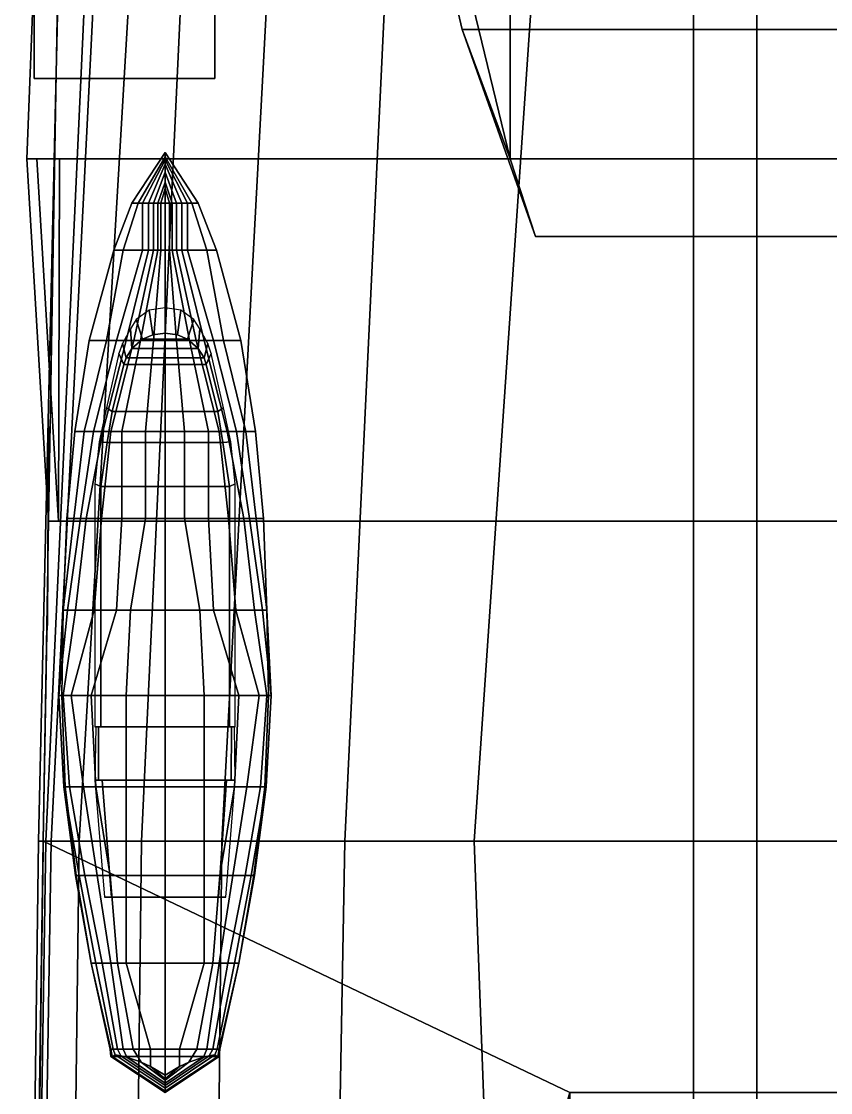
# Model space of a CAD drawing. Header units: millimetres. Extents: x -9 to 9, y -100 to 98.
# Drawn here: x -9.14 to -0.18, y 2.61 to 14.46 of the extents above; entities that cross this region are included whole.
import ezdxf

# ---------------------------------------------------------------- set-up
doc = ezdxf.new("R2010")
doc.units = ezdxf.units.MM
for name, color, linetype in [('boats', 1, 'Continuous'), ('cables', 6, 'Continuous'), ('crane', 4, 'Continuous'), ('railings', 6, 'Continuous'), ('superstructure', 3, 'Continuous')]:
    doc.layers.add(name, color=color, linetype=linetype)

msp = doc.modelspace()

# ---------------------------------------------------------------- linework, layer by layer
for points in [[(-8.8, 20.15, 7.23), (-8.647, 20.15, 4.91), (-8.839, 8.93, 4.91), (-9.08, 12.94, 6.82)], [(-8.61, 20.15, 4.38), (-8.19, 20.15, -1.44), (-8.87, 5.39, -1.44), (-8.95, 5.39, 4.38)], [(-8.647, 20.15, 4.91), (-8.61, 20.15, 4.38), (-8.95, 5.39, 4.38), (-8.9, 5.39, 4.91)], [(-8.19, 20.15, -1.44), (-8.07, 20.15, -2.17), (-8.81, 5.39, -2.17), (-8.87, 5.39, -1.44)], [(-8.07, 20.15, -2.17), (-7.63, 20.15, -3.2), (-8.5, 5.39, -3.2), (-8.81, 5.39, -2.17)], [(-7.63, 20.15, -3.2), (-7.12, 20.15, -3.95), (-7.81, 5.39, -4.23), (-8.5, 5.39, -3.2)], [(-7.12, 20.15, -3.95), (-6.13, 20.15, -4.84), (-6.92, 5.39, -4.95), (-7.81, 5.39, -4.23)], [(-6.13, 20.15, -4.84), (-4.86, 20.15, -5.46), (-5.56, 5.39, -5.46), (-6.92, 5.39, -4.95)], [(-4.86, 20.15, -5.46), (-3.12, 20.15, -5.73), (-4.13, 5.39, -5.73), (-5.56, 5.39, -5.46)], [(-3.12, 20.15, -5.73), (-1.7, 20.15, -5.92), (-1.7, 5.39, -5.96), (-4.13, 5.39, -5.73)], [(0, 5.39, -5.97), (-1.7, 5.39, -5.96), (-1.7, 20.15, -5.92), (0, 20.15, -5.97)], [(-8.73, 8.93, 4.91), (-8.72, 12.94, 4.91), (-8.97, 12.94, 6.82), (-8.73, 8.93, 4.91)], [(-8.95, 5.39, 4.38), (-8.87, 5.39, -1.44), (-9.09, -8.84, -1.44), (-9.14, -8.84, 3.52)], [(-8.9, 5.39, 4.91), (-8.95, 5.39, 4.38), (-9.14, -8.84, 3.52), (-9.11, -8.84, 4.91)], [(-8.87, 5.39, -1.44), (-8.81, 5.39, -2.17), (-9.04, -8.84, -2.17), (-9.09, -8.84, -1.44)], [(-8.81, 5.39, -2.17), (-8.5, 5.39, -3.2), (-8.68, -8.84, -3.2), (-9.04, -8.84, -2.17)], [(-8.5, 5.39, -3.2), (-7.81, 5.39, -4.23), (-7.98, -8.84, -4.23), (-8.68, -8.84, -3.2)], [(-7.81, 5.39, -4.23), (-6.92, 5.39, -4.95), (-7.07, -8.84, -4.95), (-7.98, -8.84, -4.23)], [(-6.92, 5.39, -4.95), (-5.56, 5.39, -5.46), (-5.82, -8.84, -5.55), (-7.07, -8.84, -4.95)], [(-5.56, 5.39, -5.46), (-4.13, 5.39, -5.73), (-3.6, -8.84, -5.82), (-5.82, -8.84, -5.55)], [(-4.13, 5.39, -5.73), (-1.7, 5.39, -5.96), (-1.7, -8.84, -5.85), (-3.6, -8.84, -5.82)], [(0, -8.84, -5.97), (-1.7, -8.84, -5.85), (-1.7, 5.39, -5.96), (0, 5.39, -5.97)]]:
    msp.add_3dface(points)
at = {"layer": 'boats'}
for points in [[(-7.918, 12.45, 6.32), (-7.182, 12.45, 6.32), (-7.55, 13.01, 6.416)], [(-7.846, 12.45, 6.096), (-7.918, 12.45, 6.32), (-7.55, 13.01, 6.416), (-7.55, 12.962, 6.224)], [(-7.798, 12.45, 5.944), (-7.846, 12.45, 6.096), (-7.55, 12.962, 6.224), (-7.55, 12.93, 6)], [(-7.734, 12.45, 5.72), (-7.798, 12.45, 5.944), (-7.55, 12.93, 6), (-7.55, 12.882, 5.752)], [(-7.55, 12.962, 6.224), (-7.55, 13.01, 6.416), (-7.182, 12.45, 6.32), (-7.254, 12.45, 6.096)], [(-7.55, 12.93, 6), (-7.55, 12.962, 6.224), (-7.254, 12.45, 6.096), (-7.302, 12.45, 5.944)], [(-7.55, 12.882, 5.752), (-7.55, 12.93, 6), (-7.302, 12.45, 5.944), (-7.366, 12.45, 5.72)], [(-7.678, 12.45, 5.512), (-7.734, 12.45, 5.72), (-7.55, 12.882, 5.752), (-7.55, 12.794, 5.544)], [(-7.55, 12.794, 5.544), (-7.55, 12.882, 5.752), (-7.366, 12.45, 5.72), (-7.422, 12.45, 5.512)], [(-7.63, 12.45, 5.336), (-7.678, 12.45, 5.512), (-7.55, 12.794, 5.544), (-7.55, 12.682, 5.36)], [(-7.55, 12.682, 5.36), (-7.55, 12.61, 5.296), (-7.598, 12.45, 5.264), (-7.63, 12.45, 5.336)], [(-7.55, 12.682, 5.36), (-7.55, 12.794, 5.544), (-7.422, 12.45, 5.512), (-7.47, 12.45, 5.336)], [(-7.47, 12.45, 5.336), (-7.502, 12.45, 5.264), (-7.55, 12.61, 5.296), (-7.55, 12.682, 5.36)], [(-7.55, 12.61, 5.296), (-7.55, 12.522, 5.216), (-7.55, 12.45, 5.168), (-7.598, 12.45, 5.264)], [(-7.502, 12.45, 5.264), (-7.55, 12.45, 5.168), (-7.55, 12.522, 5.216), (-7.55, 12.61, 5.296)], [(-8.118, 11.93, 6.264), (-6.982, 11.93, 6.264), (-7.182, 12.45, 6.32), (-7.918, 12.45, 6.32)], [(-8.014, 11.93, 6.072), (-8.118, 11.93, 6.264), (-7.918, 12.45, 6.32), (-7.846, 12.45, 6.096)], [(-7.798, 11.93, 5.528), (-8.014, 11.93, 6.072), (-7.846, 12.45, 6.096), (-7.798, 12.45, 5.944)], [(-7.734, 11.93, 5.368), (-7.798, 11.93, 5.528), (-7.798, 12.45, 5.944), (-7.734, 12.45, 5.72)], [(-7.678, 11.93, 5.272), (-7.734, 11.93, 5.368), (-7.734, 12.45, 5.72), (-7.678, 12.45, 5.512)], [(-7.63, 11.93, 5.184), (-7.678, 11.93, 5.272), (-7.678, 12.45, 5.512), (-7.63, 12.45, 5.336)], [(-7.63, 12.45, 5.336), (-7.598, 12.45, 5.264), (-7.598, 11.93, 5.128), (-7.63, 11.93, 5.184)], [(-7.598, 12.45, 5.264), (-7.55, 12.45, 5.168), (-7.55, 11.93, 5.056), (-7.598, 11.93, 5.128)], [(-7.502, 11.93, 5.128), (-7.55, 11.93, 5.056), (-7.55, 12.45, 5.168), (-7.502, 12.45, 5.264)], [(-7.47, 11.93, 5.184), (-7.502, 11.93, 5.128), (-7.502, 12.45, 5.264), (-7.47, 12.45, 5.336)], [(-7.47, 12.45, 5.336), (-7.422, 12.45, 5.512), (-7.422, 11.93, 5.272), (-7.47, 11.93, 5.184)], [(-7.422, 12.45, 5.512), (-7.366, 12.45, 5.72), (-7.366, 11.93, 5.368), (-7.422, 11.93, 5.272)], [(-7.366, 12.45, 5.72), (-7.302, 12.45, 5.944), (-7.302, 11.93, 5.528), (-7.366, 11.93, 5.368)], [(-7.302, 12.45, 5.944), (-7.254, 12.45, 6.096), (-7.086, 11.93, 6.072), (-7.302, 11.93, 5.528)], [(-7.254, 12.45, 6.096), (-7.182, 12.45, 6.32), (-6.982, 11.93, 6.264), (-7.086, 11.93, 6.072)], [(-8.39, 10.93, 6.152), (-6.71, 10.93, 6.152), (-6.982, 11.93, 6.264), (-8.118, 11.93, 6.264)], [(-8.198, 10.93, 5.752), (-8.39, 10.93, 6.152), (-8.118, 11.93, 6.264), (-8.014, 11.93, 6.072)], [(-8.086, 10.93, 5.536), (-8.198, 10.93, 5.752), (-8.014, 11.93, 6.072), (-7.798, 11.93, 5.528)], [(-7.982, 10.93, 5.376), (-8.086, 10.93, 5.536), (-7.798, 11.93, 5.528), (-7.734, 11.93, 5.368)], [(-7.894, 10.93, 5.28), (-7.982, 10.93, 5.376), (-7.734, 11.93, 5.368), (-7.678, 11.93, 5.272)], [(-7.822, 10.93, 5.192), (-7.894, 10.93, 5.28), (-7.678, 11.93, 5.272), (-7.63, 11.93, 5.184)], [(-7.63, 11.93, 5.184), (-7.598, 11.93, 5.128), (-7.678, 10.93, 5.056), (-7.822, 10.93, 5.192)], [(-7.598, 11.93, 5.128), (-7.55, 11.93, 5.056), (-7.55, 10.93, 4.976), (-7.678, 10.93, 5.056)], [(-7.422, 10.93, 5.056), (-7.55, 10.93, 4.976), (-7.55, 11.93, 5.056), (-7.502, 11.93, 5.128)], [(-7.278, 10.93, 5.192), (-7.422, 10.93, 5.056), (-7.502, 11.93, 5.128), (-7.47, 11.93, 5.184)], [(-7.47, 11.93, 5.184), (-7.422, 11.93, 5.272), (-7.206, 10.93, 5.28), (-7.278, 10.93, 5.192)], [(-7.422, 11.93, 5.272), (-7.366, 11.93, 5.368), (-7.118, 10.93, 5.376), (-7.206, 10.93, 5.28)], [(-7.366, 11.93, 5.368), (-7.302, 11.93, 5.528), (-7.014, 10.93, 5.536), (-7.118, 10.93, 5.376)], [(-7.302, 11.93, 5.528), (-7.086, 11.93, 6.072), (-6.902, 10.93, 5.752), (-7.014, 10.93, 5.536)], [(-7.086, 11.93, 6.072), (-6.982, 11.93, 6.264), (-6.71, 10.93, 6.152), (-6.902, 10.93, 5.752)], [(-7.726, 11.266, 6.184), (-7.87, 11.162, 6.176), (-7.798, 10.946, 6.624), (-7.686, 10.994, 6.624)], [(-7.55, 11.29, 6.192), (-7.726, 11.266, 6.184), (-7.686, 10.994, 6.624), (-7.55, 11.01, 6.624)], [(-7.374, 11.266, 6.184), (-7.55, 11.29, 6.192), (-7.55, 11.01, 6.624), (-7.414, 10.994, 6.624)], [(-7.414, 10.994, 6.624), (-7.302, 10.946, 6.624), (-7.23, 11.162, 6.176), (-7.374, 11.266, 6.184)], [(-7.87, 11.162, 6.176), (-7.934, 11.058, 6.16), (-7.918, 10.842, 6.624), (-7.798, 10.946, 6.624)], [(-7.302, 10.946, 6.624), (-7.182, 10.842, 6.624), (-7.166, 11.058, 6.16), (-7.23, 11.162, 6.176)], [(-7.934, 11.058, 6.16), (-8.022, 10.898, 6.144), (-7.982, 10.738, 6.624), (-7.918, 10.842, 6.624)], [(-7.182, 10.842, 6.624), (-7.118, 10.738, 6.624), (-7.078, 10.898, 6.144), (-7.166, 11.058, 6.16)], [(-8.55, 9.922, 6.08), (-6.55, 9.922, 6.08), (-6.71, 10.93, 6.152), (-8.39, 10.93, 6.152)], [(-8.446, 9.922, 5.76), (-8.55, 9.922, 6.08), (-8.39, 10.93, 6.152), (-8.198, 10.93, 5.752)], [(-8.342, 9.922, 5.544), (-8.446, 9.922, 5.76), (-8.198, 10.93, 5.752), (-8.086, 10.93, 5.536)], [(-8.238, 9.922, 5.384), (-8.342, 9.922, 5.544), (-8.086, 10.93, 5.536), (-7.982, 10.93, 5.376)], [(-8.15, 9.922, 5.288), (-8.238, 9.922, 5.384), (-7.982, 10.93, 5.376), (-7.894, 10.93, 5.28)], [(-8.03, 9.922, 5.184), (-8.15, 9.922, 5.288), (-7.894, 10.93, 5.28), (-7.822, 10.93, 5.192)], [(-7.822, 10.93, 5.192), (-7.678, 10.93, 5.056), (-7.766, 9.922, 5.032), (-8.03, 9.922, 5.184)], [(-7.798, 10.946, 6.624), (-7.918, 10.842, 6.624), (-7.182, 10.842, 6.624), (-7.302, 10.946, 6.624)], [(-7.686, 10.994, 6.624), (-7.798, 10.946, 6.624), (-7.55, 10.946, 6.624), (-7.55, 11.01, 6.624)], [(-7.678, 10.93, 5.056), (-7.55, 10.93, 4.976), (-7.55, 9.922, 4.936), (-7.766, 9.922, 5.032)], [(-7.55, 11.01, 6.624), (-7.55, 10.946, 6.624), (-7.302, 10.946, 6.624), (-7.414, 10.994, 6.624)], [(-7.334, 9.922, 5.032), (-7.55, 9.922, 4.936), (-7.55, 10.93, 4.976), (-7.422, 10.93, 5.056)], [(-7.07, 9.922, 5.184), (-7.334, 9.922, 5.032), (-7.422, 10.93, 5.056), (-7.278, 10.93, 5.192)], [(-7.278, 10.93, 5.192), (-7.206, 10.93, 5.28), (-6.95, 9.922, 5.288), (-7.07, 9.922, 5.184)], [(-7.206, 10.93, 5.28), (-7.118, 10.93, 5.376), (-6.862, 9.922, 5.384), (-6.95, 9.922, 5.288)], [(-7.118, 10.93, 5.376), (-7.014, 10.93, 5.536), (-6.758, 9.922, 5.544), (-6.862, 9.922, 5.384)], [(-7.014, 10.93, 5.536), (-6.902, 10.93, 5.752), (-6.654, 9.922, 5.76), (-6.758, 9.922, 5.544)], [(-6.902, 10.93, 5.752), (-6.71, 10.93, 6.152), (-6.55, 9.922, 6.08), (-6.654, 9.922, 5.76)], [(-8.062, 10.786, 6.136), (-8.198, 10.186, 6.096), (-8.134, 10.146, 6.624), (-8.006, 10.666, 6.624)], [(-8.022, 10.898, 6.144), (-8.062, 10.786, 6.136), (-8.006, 10.666, 6.624), (-7.982, 10.738, 6.624)], [(-7.918, 10.842, 6.624), (-7.982, 10.738, 6.624), (-7.118, 10.738, 6.624), (-7.182, 10.842, 6.624)], [(-7.118, 10.738, 6.624), (-7.094, 10.666, 6.624), (-7.038, 10.786, 6.136), (-7.078, 10.898, 6.144)], [(-7.094, 10.666, 6.624), (-6.966, 10.146, 6.624), (-6.902, 10.186, 6.096), (-7.038, 10.786, 6.136)], [(-8.006, 10.666, 6.624), (-8.134, 10.146, 6.624), (-6.966, 10.146, 6.624), (-7.094, 10.666, 6.624)], [(-7.982, 10.738, 6.624), (-8.006, 10.666, 6.624), (-7.094, 10.666, 6.624), (-7.118, 10.738, 6.624)], [(-8.198, 10.186, 6.096), (-8.278, 9.81, 6.072), (-8.19, 9.802, 6.624), (-8.134, 10.146, 6.624)], [(-8.134, 10.146, 6.624), (-8.19, 9.802, 6.624), (-6.91, 9.802, 6.624), (-6.966, 10.146, 6.624)], [(-6.966, 10.146, 6.624), (-6.91, 9.802, 6.624), (-6.822, 9.81, 6.072), (-6.902, 10.186, 6.096)], [(-8.638, 8.962, 6.032), (-6.462, 8.962, 6.032), (-6.55, 9.922, 6.08), (-8.55, 9.922, 6.08)], [(-8.558, 8.962, 5.624), (-8.638, 8.962, 6.032), (-8.55, 9.922, 6.08), (-8.446, 9.922, 5.76)], [(-8.486, 8.962, 5.432), (-8.558, 8.962, 5.624), (-8.446, 9.922, 5.76), (-8.342, 9.922, 5.544)], [(-8.422, 8.962, 5.344), (-8.486, 8.962, 5.432), (-8.342, 9.922, 5.544), (-8.238, 9.922, 5.384)], [(-8.254, 8.962, 5.2), (-8.422, 8.962, 5.344), (-8.238, 9.922, 5.384), (-8.15, 9.922, 5.288)], [(-8.03, 8.962, 5.096), (-8.254, 8.962, 5.2), (-8.15, 9.922, 5.288), (-8.03, 9.922, 5.184)], [(-8.03, 9.922, 5.184), (-7.766, 9.922, 5.032), (-7.766, 8.962, 5.024), (-8.03, 8.962, 5.096)], [(-7.766, 9.922, 5.032), (-7.55, 9.922, 4.936), (-7.55, 8.962, 4.928), (-7.766, 8.962, 5.024)], [(-7.334, 8.962, 5.024), (-7.55, 8.962, 4.928), (-7.55, 9.922, 4.936), (-7.334, 9.922, 5.032)], [(-7.07, 8.962, 5.096), (-7.334, 8.962, 5.024), (-7.334, 9.922, 5.032), (-7.07, 9.922, 5.184)], [(-7.07, 9.922, 5.184), (-6.95, 9.922, 5.288), (-6.846, 8.962, 5.2), (-7.07, 8.962, 5.096)], [(-6.95, 9.922, 5.288), (-6.862, 9.922, 5.384), (-6.678, 8.962, 5.344), (-6.846, 8.962, 5.2)], [(-6.862, 9.922, 5.384), (-6.758, 9.922, 5.544), (-6.614, 8.962, 5.432), (-6.678, 8.962, 5.344)], [(-6.758, 9.922, 5.544), (-6.654, 9.922, 5.76), (-6.542, 8.962, 5.624), (-6.614, 8.962, 5.432)], [(-6.654, 9.922, 5.76), (-6.55, 9.922, 6.08), (-6.462, 8.962, 6.032), (-6.542, 8.962, 5.624)], [(-8.278, 9.81, 6.072), (-8.326, 9.346, 6.048), (-8.262, 9.314, 6.624), (-8.19, 9.802, 6.624)], [(-8.19, 9.802, 6.624), (-8.262, 9.314, 6.624), (-6.838, 9.314, 6.624), (-6.91, 9.802, 6.624)], [(-6.91, 9.802, 6.624), (-6.838, 9.314, 6.624), (-6.774, 9.346, 6.048), (-6.822, 9.81, 6.072)], [(-8.326, 9.346, 6.048), (-8.326, 6.658, 5.944), (-8.262, 6.658, 6.624), (-8.262, 9.314, 6.624)], [(-8.262, 9.314, 6.624), (-8.262, 6.658, 6.624), (-6.838, 6.658, 6.624), (-6.838, 9.314, 6.624)], [(-6.838, 9.314, 6.624), (-6.838, 6.658, 6.624), (-6.774, 6.658, 5.944), (-6.774, 9.346, 6.048)], [(-8.678, 7.946, 6), (-6.422, 7.946, 6), (-6.462, 8.962, 6.032), (-8.638, 8.962, 6.032)], [(-8.678, 7.946, 5.616), (-8.678, 7.946, 6), (-8.638, 8.962, 6.032), (-8.558, 8.962, 5.624)], [(-8.63, 7.946, 5.424), (-8.678, 7.946, 5.616), (-8.558, 8.962, 5.624), (-8.486, 8.962, 5.432)], [(-8.542, 7.946, 5.28), (-8.63, 7.946, 5.424), (-8.486, 8.962, 5.432), (-8.422, 8.962, 5.344)], [(-8.334, 7.946, 5.112), (-8.542, 7.946, 5.28), (-8.422, 8.962, 5.344), (-8.254, 8.962, 5.2)], [(-8.086, 7.946, 5.04), (-8.334, 7.946, 5.112), (-8.254, 8.962, 5.2), (-8.03, 8.962, 5.096)], [(-8.03, 8.962, 5.096), (-7.766, 8.962, 5.024), (-7.934, 7.946, 5.016), (-8.086, 7.946, 5.04)], [(-7.766, 8.962, 5.024), (-7.55, 8.962, 4.928), (-7.55, 7.946, 4.92), (-7.934, 7.946, 5.016)], [(-7.166, 7.946, 5.016), (-7.55, 7.946, 4.92), (-7.55, 8.962, 4.928), (-7.334, 8.962, 5.024)], [(-7.014, 7.946, 5.04), (-7.166, 7.946, 5.016), (-7.334, 8.962, 5.024), (-7.07, 8.962, 5.096)], [(-7.07, 8.962, 5.096), (-6.846, 8.962, 5.2), (-6.766, 7.946, 5.112), (-7.014, 7.946, 5.04)], [(-6.846, 8.962, 5.2), (-6.678, 8.962, 5.344), (-6.558, 7.946, 5.28), (-6.766, 7.946, 5.112)], [(-6.678, 8.962, 5.344), (-6.614, 8.962, 5.432), (-6.47, 7.946, 5.424), (-6.558, 7.946, 5.28)], [(-6.614, 8.962, 5.432), (-6.542, 8.962, 5.624), (-6.422, 7.946, 5.616), (-6.47, 7.946, 5.424)], [(-6.542, 8.962, 5.624), (-6.462, 8.962, 6.032), (-6.422, 7.946, 6), (-6.422, 7.946, 5.616)], [(-8.726, 7.002, 5.544), (-8.726, 7.002, 5.768), (-8.678, 7.946, 5.616), (-8.63, 7.946, 5.424)], [(-8.678, 7.002, 5.368), (-8.726, 7.002, 5.544), (-8.63, 7.946, 5.424), (-8.542, 7.946, 5.28)], [(-8.726, 7.002, 5.768), (-8.694, 7.002, 6.016), (-8.678, 7.946, 6), (-8.678, 7.946, 5.616)], [(-8.694, 7.002, 6.016), (-6.406, 7.002, 6.016), (-6.422, 7.946, 6), (-8.678, 7.946, 6)], [(-8.59, 7.002, 5.24), (-8.678, 7.002, 5.368), (-8.542, 7.946, 5.28), (-8.334, 7.946, 5.112)], [(-8.366, 7.002, 5.112), (-8.59, 7.002, 5.24), (-8.334, 7.946, 5.112), (-8.086, 7.946, 5.04)], [(-8.086, 7.946, 5.04), (-7.934, 7.946, 5.016), (-7.982, 7.002, 5.016), (-8.366, 7.002, 5.112)], [(-7.934, 7.946, 5.016), (-7.55, 7.946, 4.92), (-7.55, 7.002, 4.92), (-7.982, 7.002, 5.016)], [(-7.118, 7.002, 5.016), (-7.55, 7.002, 4.92), (-7.55, 7.946, 4.92), (-7.166, 7.946, 5.016)], [(-6.734, 7.002, 5.112), (-7.118, 7.002, 5.016), (-7.166, 7.946, 5.016), (-7.014, 7.946, 5.04)], [(-7.014, 7.946, 5.04), (-6.766, 7.946, 5.112), (-6.51, 7.002, 5.24), (-6.734, 7.002, 5.112)], [(-6.766, 7.946, 5.112), (-6.558, 7.946, 5.28), (-6.422, 7.002, 5.368), (-6.51, 7.002, 5.24)], [(-6.558, 7.946, 5.28), (-6.47, 7.946, 5.424), (-6.374, 7.002, 5.544), (-6.422, 7.002, 5.368)], [(-6.47, 7.946, 5.424), (-6.422, 7.946, 5.616), (-6.374, 7.002, 5.768), (-6.374, 7.002, 5.544)], [(-6.422, 7.946, 5.616), (-6.422, 7.946, 6), (-6.406, 7.002, 6.016), (-6.374, 7.002, 5.768)], [(-8.606, 5.994, 5.432), (-8.67, 5.994, 5.624), (-8.726, 7.002, 5.544), (-8.678, 7.002, 5.368)], [(-8.67, 5.994, 5.784), (-8.654, 5.994, 6.032), (-8.694, 7.002, 6.016), (-8.726, 7.002, 5.768)], [(-8.67, 5.994, 5.624), (-8.67, 5.994, 5.784), (-8.726, 7.002, 5.768), (-8.726, 7.002, 5.544)], [(-8.654, 5.994, 6.032), (-6.446, 5.994, 6.032), (-6.406, 7.002, 6.016), (-8.694, 7.002, 6.016)], [(-8.454, 5.994, 5.256), (-8.606, 5.994, 5.432), (-8.678, 7.002, 5.368), (-8.59, 7.002, 5.24)], [(-8.318, 5.994, 5.184), (-8.454, 5.994, 5.256), (-8.59, 7.002, 5.24), (-8.366, 7.002, 5.112)], [(-8.366, 7.002, 5.112), (-7.982, 7.002, 5.016), (-7.982, 5.994, 5.096), (-8.318, 5.994, 5.184)], [(-7.982, 7.002, 5.016), (-7.55, 7.002, 4.92), (-7.55, 5.994, 4.984), (-7.982, 5.994, 5.096)], [(-7.118, 5.994, 5.096), (-7.55, 5.994, 4.984), (-7.55, 7.002, 4.92), (-7.118, 7.002, 5.016)], [(-6.782, 5.994, 5.184), (-7.118, 5.994, 5.096), (-7.118, 7.002, 5.016), (-6.734, 7.002, 5.112)], [(-6.734, 7.002, 5.112), (-6.51, 7.002, 5.24), (-6.646, 5.994, 5.256), (-6.782, 5.994, 5.184)], [(-6.51, 7.002, 5.24), (-6.422, 7.002, 5.368), (-6.494, 5.994, 5.432), (-6.646, 5.994, 5.256)], [(-6.422, 7.002, 5.368), (-6.374, 7.002, 5.544), (-6.43, 5.994, 5.624), (-6.494, 5.994, 5.432)], [(-6.374, 7.002, 5.768), (-6.406, 7.002, 6.016), (-6.446, 5.994, 6.032), (-6.43, 5.994, 5.784)], [(-6.374, 7.002, 5.544), (-6.374, 7.002, 5.768), (-6.43, 5.994, 5.784), (-6.43, 5.994, 5.624)], [(-8.318, 6.658, 6.024), (-8.326, 6.066, 6.024), (-8.288, 6.066, 6.384), (-8.285, 6.658, 6.376)], [(-8.285, 6.658, 6.376), (-8.288, 6.066, 6.384), (-6.819, 6.066, 6.384), (-6.815, 6.658, 6.376)], [(-6.838, 6.658, 6.624), (-8.262, 6.658, 6.624), (-8.285, 6.658, 6.376), (-6.815, 6.658, 6.376)], [(-6.815, 6.658, 6.376), (-6.819, 6.066, 6.384), (-6.774, 6.066, 6.024), (-6.782, 6.658, 6.024)], [(-8.326, 6.066, 6.024), (-8.222, 4.77, 6.096), (-8.142, 4.77, 6.784), (-8.246, 6.066, 6.784)], [(-6.819, 6.066, 6.384), (-8.288, 6.066, 6.384), (-8.246, 6.066, 6.784), (-6.87, 6.066, 6.784)], [(-8.246, 6.066, 6.784), (-8.142, 4.77, 6.784), (-6.958, 4.77, 6.784), (-6.87, 6.066, 6.784)], [(-6.87, 6.066, 6.784), (-6.958, 4.77, 6.784), (-6.878, 4.77, 6.096), (-6.774, 6.066, 6.024)], [(-8.542, 5.01, 5.864), (-8.534, 5.01, 6.104), (-8.654, 5.994, 6.032), (-8.67, 5.994, 5.784)], [(-8.502, 5.01, 5.696), (-8.542, 5.01, 5.864), (-8.67, 5.994, 5.784), (-8.67, 5.994, 5.624)], [(-8.438, 5.01, 5.552), (-8.502, 5.01, 5.696), (-8.67, 5.994, 5.624), (-8.606, 5.994, 5.432)], [(-8.534, 5.01, 6.104), (-6.566, 5.01, 6.104), (-6.446, 5.994, 6.032), (-8.654, 5.994, 6.032)], [(-8.302, 5.01, 5.424), (-8.438, 5.01, 5.552), (-8.606, 5.994, 5.432), (-8.454, 5.994, 5.256)], [(-8.158, 5.01, 5.344), (-8.302, 5.01, 5.424), (-8.454, 5.994, 5.256), (-8.318, 5.994, 5.184)], [(-8.318, 5.994, 5.184), (-7.982, 5.994, 5.096), (-7.982, 5.01, 5.272), (-8.158, 5.01, 5.344)], [(-7.982, 5.994, 5.096), (-7.55, 5.994, 4.984), (-7.55, 5.01, 5.128), (-7.982, 5.01, 5.272)], [(-7.118, 5.01, 5.272), (-7.55, 5.01, 5.128), (-7.55, 5.994, 4.984), (-7.118, 5.994, 5.096)], [(-6.942, 5.01, 5.344), (-7.118, 5.01, 5.272), (-7.118, 5.994, 5.096), (-6.782, 5.994, 5.184)], [(-6.782, 5.994, 5.184), (-6.646, 5.994, 5.256), (-6.798, 5.01, 5.424), (-6.942, 5.01, 5.344)], [(-6.646, 5.994, 5.256), (-6.494, 5.994, 5.432), (-6.662, 5.01, 5.552), (-6.798, 5.01, 5.424)], [(-6.494, 5.994, 5.432), (-6.43, 5.994, 5.624), (-6.598, 5.01, 5.696), (-6.662, 5.01, 5.552)], [(-6.43, 5.994, 5.624), (-6.43, 5.994, 5.784), (-6.558, 5.01, 5.864), (-6.598, 5.01, 5.696)], [(-6.43, 5.994, 5.784), (-6.446, 5.994, 6.032), (-6.566, 5.01, 6.104), (-6.558, 5.01, 5.864)], [(-8.366, 4.042, 5.944), (-8.366, 4.042, 6.128), (-8.534, 5.01, 6.104), (-8.542, 5.01, 5.864)], [(-8.318, 4.042, 5.768), (-8.366, 4.042, 5.944), (-8.542, 5.01, 5.864), (-8.502, 5.01, 5.696)], [(-8.366, 4.042, 6.128), (-6.734, 4.042, 6.128), (-6.566, 5.01, 6.104), (-8.534, 5.01, 6.104)], [(-8.246, 4.042, 5.664), (-8.318, 4.042, 5.768), (-8.502, 5.01, 5.696), (-8.438, 5.01, 5.552)], [(-8.15, 4.042, 5.576), (-8.246, 4.042, 5.664), (-8.438, 5.01, 5.552), (-8.302, 5.01, 5.424)], [(-8.078, 4.042, 5.536), (-8.15, 4.042, 5.576), (-8.302, 5.01, 5.424), (-8.158, 5.01, 5.344)], [(-8.158, 5.01, 5.344), (-7.982, 5.01, 5.272), (-7.982, 4.042, 5.488), (-8.078, 4.042, 5.536)], [(-7.982, 5.01, 5.272), (-7.55, 5.01, 5.128), (-7.55, 4.042, 5.304), (-7.982, 4.042, 5.488)], [(-7.118, 4.042, 5.488), (-7.55, 4.042, 5.304), (-7.55, 5.01, 5.128), (-7.118, 5.01, 5.272)], [(-7.022, 4.042, 5.536), (-7.118, 4.042, 5.488), (-7.118, 5.01, 5.272), (-6.942, 5.01, 5.344)], [(-6.942, 5.01, 5.344), (-6.798, 5.01, 5.424), (-6.95, 4.042, 5.576), (-7.022, 4.042, 5.536)], [(-6.798, 5.01, 5.424), (-6.662, 5.01, 5.552), (-6.854, 4.042, 5.664), (-6.95, 4.042, 5.576)], [(-6.662, 5.01, 5.552), (-6.598, 5.01, 5.696), (-6.782, 4.042, 5.768), (-6.854, 4.042, 5.664)], [(-6.598, 5.01, 5.696), (-6.558, 5.01, 5.864), (-6.734, 4.042, 5.944), (-6.782, 4.042, 5.768)], [(-6.558, 5.01, 5.864), (-6.566, 5.01, 6.104), (-6.734, 4.042, 6.128), (-6.734, 4.042, 5.944)], [(-6.958, 4.77, 6.784), (-8.142, 4.77, 6.784), (-8.222, 4.77, 6.096), (-6.878, 4.77, 6.096)], [(-8.158, 3.09, 6.184), (-6.942, 3.09, 6.184), (-6.734, 4.042, 6.128), (-8.366, 4.042, 6.128)], [(-8.15, 3.09, 6.104), (-8.158, 3.09, 6.184), (-8.366, 4.042, 6.128), (-8.366, 4.042, 5.944)], [(-8.126, 3.09, 6.032), (-8.15, 3.09, 6.104), (-8.366, 4.042, 5.944), (-8.318, 4.042, 5.768)], [(-8.078, 3.09, 5.936), (-8.126, 3.09, 6.032), (-8.318, 4.042, 5.768), (-8.246, 4.042, 5.664)], [(-8.014, 3.09, 5.864), (-8.078, 3.09, 5.936), (-8.246, 4.042, 5.664), (-8.15, 4.042, 5.576)], [(-7.902, 3.09, 5.768), (-8.014, 3.09, 5.864), (-8.15, 4.042, 5.576), (-8.078, 4.042, 5.536)], [(-8.078, 4.042, 5.536), (-7.982, 4.042, 5.488), (-7.71, 3.09, 5.664), (-7.902, 3.09, 5.768)], [(-7.982, 4.042, 5.488), (-7.55, 4.042, 5.304), (-7.55, 3.09, 5.584), (-7.71, 3.09, 5.664)], [(-7.39, 3.09, 5.664), (-7.55, 3.09, 5.584), (-7.55, 4.042, 5.304), (-7.118, 4.042, 5.488)], [(-7.198, 3.09, 5.768), (-7.39, 3.09, 5.664), (-7.118, 4.042, 5.488), (-7.022, 4.042, 5.536)], [(-7.022, 4.042, 5.536), (-6.95, 4.042, 5.576), (-7.086, 3.09, 5.864), (-7.198, 3.09, 5.768)], [(-6.95, 4.042, 5.576), (-6.854, 4.042, 5.664), (-7.022, 3.09, 5.936), (-7.086, 3.09, 5.864)], [(-6.854, 4.042, 5.664), (-6.782, 4.042, 5.768), (-6.974, 3.09, 6.032), (-7.022, 3.09, 5.936)], [(-6.782, 4.042, 5.768), (-6.734, 4.042, 5.944), (-6.95, 3.09, 6.104), (-6.974, 3.09, 6.032)], [(-6.734, 4.042, 5.944), (-6.734, 4.042, 6.128), (-6.942, 3.09, 6.184), (-6.95, 3.09, 6.104)], [(-8.15, 3.01, 6.2), (-6.95, 3.01, 6.2), (-6.942, 3.09, 6.184), (-8.158, 3.09, 6.184)], [(-8.134, 3.01, 6.12), (-8.15, 3.01, 6.2), (-8.158, 3.09, 6.184), (-8.15, 3.09, 6.104)], [(-8.102, 3.026, 6.048), (-8.134, 3.01, 6.12), (-8.15, 3.09, 6.104), (-8.126, 3.09, 6.032)], [(-8.038, 3.018, 5.952), (-8.102, 3.026, 6.048), (-8.126, 3.09, 6.032), (-8.078, 3.09, 5.936)], [(-7.974, 3.002, 5.88), (-8.038, 3.018, 5.952), (-8.078, 3.09, 5.936), (-8.014, 3.09, 5.864)], [(-7.814, 2.946, 5.784), (-7.974, 3.002, 5.88), (-8.014, 3.09, 5.864), (-7.902, 3.09, 5.768)], [(-7.902, 3.09, 5.768), (-7.71, 3.09, 5.664), (-7.71, 2.898, 5.752), (-7.814, 2.946, 5.784)], [(-7.71, 3.09, 5.664), (-7.55, 3.09, 5.584), (-7.55, 2.802, 5.688), (-7.71, 2.898, 5.752)], [(-7.39, 2.898, 5.752), (-7.55, 2.802, 5.688), (-7.55, 3.09, 5.584), (-7.39, 3.09, 5.664)], [(-7.286, 2.946, 5.784), (-7.39, 2.898, 5.752), (-7.39, 3.09, 5.664), (-7.198, 3.09, 5.768)], [(-7.198, 3.09, 5.768), (-7.086, 3.09, 5.864), (-7.126, 3.002, 5.88), (-7.286, 2.946, 5.784)], [(-7.086, 3.09, 5.864), (-7.022, 3.09, 5.936), (-7.062, 3.018, 5.952), (-7.126, 3.002, 5.88)], [(-7.022, 3.09, 5.936), (-6.974, 3.09, 6.032), (-6.998, 3.026, 6.048), (-7.062, 3.018, 5.952)], [(-6.974, 3.09, 6.032), (-6.95, 3.09, 6.104), (-6.966, 3.01, 6.12), (-6.998, 3.026, 6.048)], [(-6.95, 3.09, 6.104), (-6.942, 3.09, 6.184), (-6.95, 3.01, 6.2), (-6.966, 3.01, 6.12)], [(-7.55, 2.61, 6.208), (-7.55, 2.61, 6.208), (-6.95, 3.01, 6.2), (-8.15, 3.01, 6.2)], [(-7.55, 2.626, 6.144), (-7.55, 2.61, 6.208), (-8.15, 3.01, 6.2), (-8.134, 3.01, 6.12)], [(-7.55, 2.658, 6.072), (-7.55, 2.626, 6.144), (-8.134, 3.01, 6.12), (-8.102, 3.026, 6.048)], [(-7.55, 2.69, 5.976), (-7.55, 2.658, 6.072), (-8.102, 3.026, 6.048), (-8.038, 3.018, 5.952)], [(-7.55, 2.714, 5.912), (-7.55, 2.69, 5.976), (-8.038, 3.018, 5.952), (-7.974, 3.002, 5.88)], [(-7.55, 2.746, 5.824), (-7.55, 2.714, 5.912), (-7.974, 3.002, 5.88), (-7.814, 2.946, 5.784)], [(-6.998, 3.026, 6.048), (-6.966, 3.01, 6.12), (-7.55, 2.626, 6.144), (-7.55, 2.658, 6.072)], [(-7.062, 3.018, 5.952), (-6.998, 3.026, 6.048), (-7.55, 2.658, 6.072), (-7.55, 2.69, 5.976)], [(-7.126, 3.002, 5.88), (-7.062, 3.018, 5.952), (-7.55, 2.69, 5.976), (-7.55, 2.714, 5.912)], [(-6.966, 3.01, 6.12), (-6.95, 3.01, 6.2), (-7.55, 2.61, 6.208), (-7.55, 2.626, 6.144)], [(-7.286, 2.946, 5.784), (-7.126, 3.002, 5.88), (-7.55, 2.714, 5.912), (-7.55, 2.746, 5.824)], [(-7.814, 2.946, 5.784), (-7.71, 2.898, 5.752), (-7.55, 2.762, 5.776), (-7.55, 2.746, 5.824)], [(-7.71, 2.898, 5.752), (-7.55, 2.802, 5.688), (-7.55, 2.802, 5.688), (-7.55, 2.762, 5.776)], [(-7.55, 2.746, 5.824), (-7.55, 2.762, 5.776), (-7.39, 2.898, 5.752), (-7.286, 2.946, 5.784)], [(-7.55, 2.762, 5.776), (-7.55, 2.802, 5.688), (-7.55, 2.802, 5.688), (-7.39, 2.898, 5.752)]]:
    msp.add_3dface(points, dxfattribs=at)
at = {"layer": 'cables'}
for points in [[(-1, 2.26, 26.37), (-1, 16.58, 25.22), (-1, 16.58, 25.29), (-1, 2.26, 26.44)], [(-1, 2.26, 26.44), (-1, 16.58, 25.29), (-1, 16.58, 25.22), (-1, 2.26, 26.37)]]:
    msp.add_3dface(points, dxfattribs=at)
at = {"layer": 'crane'}
for points in [[(-9, 16.42, 8.47), (-9, 16.42, 7.11), (-9, 13.83, 7.11), (-9, 13.83, 9.02)], [(-9, 13.83, 7.11), (-9, 16.42, 7.11), (-7, 16.42, 7.11), (-7, 13.83, 7.11)], [(-7, 13.83, 9.02), (-7, 16.42, 8.47), (-9, 16.42, 8.47), (-9, 13.83, 9.02)], [(-7, 13.83, 7.11), (-7, 16.42, 7.11), (-7, 16.42, 8.47), (-7, 13.83, 9.02)], [(-9, 13.83, 9.02), (-9, 13.83, 7.11), (-7, 13.83, 7.11), (-7, 13.83, 9.02)]]:
    msp.add_3dface(points, dxfattribs=at)
at = {"layer": 'railings'}
for points in [[(-8.84, 9.88, 4.91), (-8.84, 9.88, 5.94), (-8.84, 9.98, 5.94), (-8.84, 9.98, 4.91)], [(-8.84, 9.98, 4.91), (-8.84, 9.98, 5.94), (-8.84, 9.88, 5.94), (-8.84, 9.88, 4.91)], [(-8.85, 7.8, 5.83), (-8.84, 9.88, 5.83), (-8.84, 9.88, 5.94), (-8.85, 7.8, 5.94)], [(-8.85, 7.8, 5.94), (-8.84, 9.88, 5.94), (-8.84, 9.88, 5.83), (-8.85, 7.8, 5.83)], [(-8.85, 7.8, 5.47), (-8.84, 9.88, 5.47), (-8.84, 9.88, 5.36), (-8.85, 7.8, 5.36)], [(-8.85, 7.8, 5.36), (-8.84, 9.88, 5.36), (-8.84, 9.88, 5.47), (-8.85, 7.8, 5.47)], [(-8.85, 7.8, 4.91), (-8.85, 7.8, 5.94), (-8.86, 7.7, 5.94), (-8.86, 7.7, 4.91)], [(-8.86, 7.7, 4.91), (-8.86, 7.7, 5.94), (-8.85, 7.8, 5.94), (-8.85, 7.8, 4.91)], [(-8.9, 5.39, 5.94), (-8.86, 7.7, 5.94), (-8.86, 7.7, 5.83), (-8.9, 5.39, 5.83)], [(-8.9, 5.39, 5.83), (-8.86, 7.7, 5.83), (-8.86, 7.7, 5.94), (-8.9, 5.39, 5.94)], [(-8.9, 5.39, 5.36), (-8.86, 7.7, 5.36), (-8.86, 7.7, 5.47), (-8.9, 5.39, 5.47)], [(-8.9, 5.39, 5.47), (-8.86, 7.7, 5.47), (-8.86, 7.7, 5.36), (-8.9, 5.39, 5.36)], [(-8.9, 5.29, 4.91), (-8.9, 5.29, 5.94), (-8.9, 5.39, 5.94), (-8.9, 5.39, 4.91)], [(-8.9, 5.39, 4.91), (-8.9, 5.39, 5.94), (-8.9, 5.29, 5.94), (-8.9, 5.29, 4.91)], [(-8.93, 3.21, 5.83), (-8.9, 5.29, 5.83), (-8.9, 5.29, 5.94), (-8.93, 3.21, 5.94)], [(-8.93, 3.21, 5.94), (-8.9, 5.29, 5.94), (-8.9, 5.29, 5.83), (-8.93, 3.21, 5.83)], [(-8.93, 3.21, 5.47), (-8.9, 5.29, 5.47), (-8.9, 5.29, 5.36), (-8.93, 3.21, 5.36)], [(-8.93, 3.21, 5.36), (-8.9, 5.29, 5.36), (-8.9, 5.29, 5.47), (-8.93, 3.21, 5.47)], [(-8.93, 3.11, 4.91), (-8.93, 3.11, 5.94), (-8.93, 3.21, 5.94), (-8.93, 3.21, 4.91)], [(-8.93, 3.21, 4.91), (-8.93, 3.21, 5.94), (-8.93, 3.11, 5.94), (-8.93, 3.11, 4.91)], [(-8.96, 0.8, 5.83), (-8.93, 3.11, 5.83), (-8.93, 3.11, 5.94), (-8.96, 0.8, 5.94)], [(-8.96, 0.8, 5.94), (-8.93, 3.11, 5.94), (-8.93, 3.11, 5.83), (-8.96, 0.8, 5.83)], [(-8.96, 0.8, 5.47), (-8.93, 3.11, 5.47), (-8.93, 3.11, 5.36), (-8.96, 0.8, 5.36)], [(-8.96, 0.8, 5.36), (-8.93, 3.11, 5.36), (-8.93, 3.11, 5.47), (-8.96, 0.8, 5.47)]]:
    msp.add_3dface(points, dxfattribs=at)
at = {"layer": 'superstructure'}
for points in [[(-5.18, 24.09, 9.72), (-3.73, 24.09, 9.72), (-3.73, 12.94, 9.72), (-5.18, 18.91, 9.72)], [(-3.73, 20.15, 7.23), (-8.8, 20.15, 7.23), (-9.08, 12.94, 6.82), (-3.73, 12.94, 6.82)], [(-3.73, 20.15, 7.23), (-3.73, 12.94, 6.82), (-3.73, 12.94, 9.72), (-3.73, 20.15, 9.72)], [(-5.18, 18.91, 9.72), (-3.73, 12.94, 9.72), (-4.26, 14.37, 9.72), (-4.9, 17.09, 9.72)], [(-4.26, 14.37, 9.72), (-4.26, 14.37, 9.77), (-4.9, 17.09, 9.77), (-4.9, 17.09, 9.72)], [(-4.9, 17.09, 9.77), (-4.26, 14.37, 9.77), (4.26, 14.37, 9.77), (4.9, 17.09, 9.77)], [(-4.26, 14.37, 9.77), (-4.26, 14.37, 9.72), (-3.45, 12.08, 9.72), (-3.45, 12.08, 9.77)], [(3.45, 12.08, 9.77), (4.26, 14.37, 9.77), (-4.26, 14.37, 9.77), (-3.45, 12.08, 9.77)], [(-4.26, 14.37, 9.72), (-3.73, 12.94, 9.72), (-3.45, 12.08, 9.72)], [(-8.97, 12.94, 6.82), (-9.08, 12.94, 6.82), (-8.839, 8.93, 4.91), (-8.73, 8.93, 4.91)], [(8.97, 12.94, 6.82), (-8.97, 12.94, 6.82), (-8.72, 12.94, 4.91), (8.72, 12.94, 4.91)], [(8.72, 12.94, 4.91), (-8.72, 12.94, 4.91), (-8.73, 8.93, 4.91), (8.73, 8.93, 4.91)], [(3.73, 12.94, 9.72), (-3.73, 12.94, 9.72), (-3.73, 12.94, 6.82), (3.73, 12.94, 6.82)], [(-3.45, 12.08, 9.72), (-3.73, 12.94, 9.72), (3.73, 12.94, 9.72), (3.45, 12.08, 9.72)], [(-3.45, 12.08, 9.77), (-3.45, 12.08, 9.72), (3.45, 12.08, 9.72), (3.45, 12.08, 9.77)], [(8.839, 8.93, 4.91), (-8.839, 8.93, 4.91), (-8.9, 5.39, 4.91), (8.9, 5.39, 4.91)], [(-3.07, 2.61, 4.91), (-8.9, 5.39, 4.91), (-9.11, -8.84, 4.91), (-6.37, -8.92, 4.91)], [(8.9, 5.39, 4.91), (-8.9, 5.39, 4.91), (-3.07, 2.61, 4.91), (3.07, 2.61, 4.91)], [(-3.07, -7.1, 4.91), (-3.07, 2.61, 4.91), (-3.07, 2.61, 4.91), (-6.37, -8.92, 4.91)], [(-3.07, 2.61, 7.26), (-3.07, 2.61, 4.91), (-3.07, -7.1, 4.91), (-3.07, -7.1, 7.26)], [(3.07, 2.61, 7.26), (3.07, 2.61, 4.91), (-3.07, 2.61, 4.91), (-3.07, 2.61, 7.26)], [(3.07, -7.1, 7.26), (3.07, 2.61, 7.26), (-3.07, 2.61, 7.26), (-3.07, -7.1, 7.26)]]:
    msp.add_3dface(points, dxfattribs=at)

doc.saveas('drawing.dxf')
